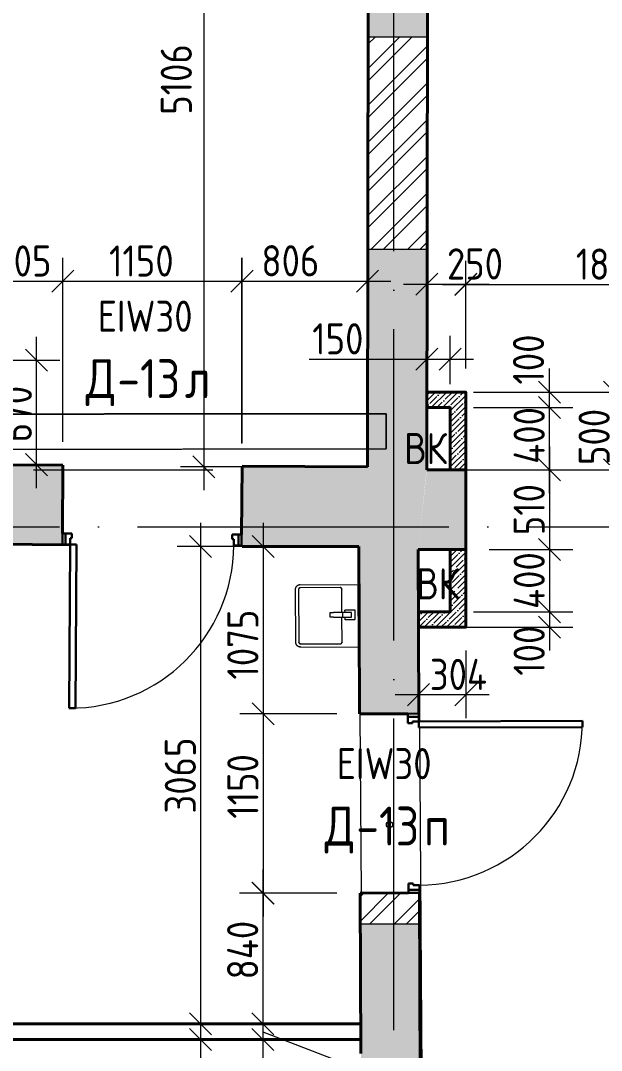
# Model space of a CAD drawing. Header units: millimetres. Extents: x 3050 to 430575, y -569542 to 36130.
# Drawn here: x 277585 to 281312, y -413427 to -406817 of the extents above; entities that cross this region are included whole.
import ezdxf

# ---------------------------------------------------------------- set-up
doc = ezdxf.new("R2010")
doc.units = ezdxf.units.MM
doc.linetypes.add('ADSK_Линия сетки', pattern=[25, 20, -2.5, 0, -2.5])
doc.linetypes.add('ADSK_Сверху', pattern=[4.5, 3, -1.5])
for name, color, linetype, lineweight in [('Двери', 7, 'Continuous', 18), ('Каркас', 7, 'Continuous', 18), ('Марки дверей', 7, 'Continuous', 20), ('Марки помещений', 7, 'Continuous', 20), ('Оси', 7, 'Continuous', 9), ('Размеры', 7, 'Continuous', 9), ('Сантехника', 7, 'Continuous', 18), ('Стены внутренние', 7, 'Continuous', 18), ('Стены штриховка', 7, 'Continuous', 18)]:
    doc.layers.add(name, color=color, linetype=linetype, lineweight=lineweight)
doc.layers.add('Линии', color=7, linetype='Continuous', lineweight=9, true_color=0x00a600)
doc.styles.add('GOST Common', font='GOST_Common.ttf', dxfattribs={"width": 0.9, "height": 200})
doc.styles.add('GOST Common_1', font='GOST_Common.ttf', dxfattribs={"width": 0.9, "height": 350})
doc.styles.add('GOST Common_2', font='GOST_Common.ttf', dxfattribs={"width": 0.9, "height": 250})
doc.dimstyles.new('ADSK_Основной_2_мм_Округление_до_1_мм_1', dxfattribs={"dimscale": 304.8, "dimtxt": 201.142999, "dimasz": 0.463911, "dimexe": 0.492126, "dimexo": 0.492126, "dimgap": 0.098425, "dimtad": 1, "dimdec": 0, "dimdsep": 46, "dimtxsty": 'GOST Common', "dimblk1": 'OBLIQUE', "dimblk2": 'OBLIQUE', "dimsah": 1, "dimcen": 0.09, "dimdle": 0.492126, "dimazin": 2, "dimtfac": 1, "dimtdec": 4, "dimtix": 1, "dimtmove": 1, "dimatfit": 3, "dimfxl": 1, "dimtvp": 1, "dimtolj": 1, "dimtzin": 0, "dimlwd": 20, "dimlwe": 20, "dimarcsym": 2})
pattern_1 = [(45, (279419.6, -430621.92), (-117.8655, 117.8655), []), (45, (279498.18, -430621.92), (-117.8655, 117.8655), [])]
pattern_2 = [(45, (279419.606, -422601.454), (-35.92102, 35.92102), []), (45, (279455.527, -422601.454), (-35.92102, 35.92102), [63.5, -12.7, 0, -12.7])]

# ---------------------------------------------------------------- blocks, each defined once
blk = doc.blocks.new('ADSK_БалкаЖБ_Прямоугольная - 225_2х481мм-865435-04 План 4-го этажа маркировочный')
at = {"layer": 'Каркас', "color": 253, "linetype": 'ADSK_Сверху', "true_color": 0xaaaaaa}
for p, q in [((-3227.9, 112.6), (-3227.9, -112.6)), ((-3227.9, 112.6), (3227.9, 112.6)), ((3227.9, -112.6), (3227.9, 112.6)), ((-3227.9, -112.6), (3227.9, -112.6))]:
    blk.add_line(p, q, dxfattribs=at)
at = {"layer": 'Каркас', "color": 253, "linetype": 'ADSK_Сверху', "true_color": 0xb2b2b2}
for p, q in [((-3227.9, -112.6), (-3227.9, 112.6)), ((3227.9, 112.6), (-3227.9, 112.6)), ((3227.9, 112.6), (3227.9, -112.6)), ((-3227.9, -112.6), (3227.9, -112.6))]:
    blk.add_line(p, q, dxfattribs=at)
blk = doc.blocks.new('AC_Дверь_Однопольная - Д-13л 1150х2200h-1983164-04 План 4-го этажа маркировочный')
at = {"layer": 'Двери', "lineweight": 30}
for p, q in [((525, 1305), (485, 1305)), ((485, 1305), (485, 255)), ((525, 255), (525, 1305)), ((-555, 255), (-575, 255)), ((-575, 255), (-575, 185)), ((-525, 255), (-555, 255)), ((-555, 255), (-555, 185)), ((-555, 185), (-555, 255)), ((-525, 215), (-525, 255)), ((-515, 215), (-525, 215)), ((-515, 185), (-515, 215)), ((485, 255), (525, 255)), ((525, 215), (515, 215)), ((515, 215), (515, 185)), ((555, 255), (525, 255)), ((525, 255), (525, 215)), ((555, 185), (555, 255)), ((575, 255), (555, 255)), ((555, 255), (555, 185)), ((575, 185), (575, 255)), ((-575, 185), (-555, 185)), ((-555, 185), (-515, 185)), ((515, 185), (555, 185)), ((555, 185), (575, 185))]:
    blk.add_line(p, q, dxfattribs=at)
at = {"layer": 'Двери'}
blk.add_arc((525, 255), 1050, 90, 180, dxfattribs=at)
blk = doc.blocks.new('AC_Дверь_Однопольная - Д-13п 1150х2200h-1983149-04 План 4-го этажа маркировочный')
at = {"layer": 'Двери', "lineweight": 30}
for p, q in [((-525, 1240), (-485, 1240)), ((-525, 190), (-525, 1240)), ((-485, 1240), (-485, 190)), ((-575, 190), (-555, 190)), ((-575, 120), (-575, 190)), ((-555, 190), (-525, 190)), ((-555, 120), (-555, 190)), ((-555, 190), (-555, 120)), ((-485, 190), (-525, 190)), ((-525, 190), (-525, 150)), ((-525, 150), (-515, 150)), ((-515, 150), (-515, 120)), ((515, 150), (525, 150)), ((515, 120), (515, 150)), ((525, 190), (555, 190)), ((525, 150), (525, 190)), ((555, 190), (555, 120)), ((555, 190), (575, 190)), ((555, 120), (555, 190)), ((575, 190), (575, 120)), ((-555, 120), (-575, 120)), ((-515, 120), (-555, 120)), ((555, 120), (515, 120)), ((575, 120), (555, 120))]:
    blk.add_line(p, q, dxfattribs=at)
at = {"layer": 'Двери'}
blk.add_arc((-525, 190), 1050, 0, 90, dxfattribs=at)
blk = doc.blocks.new('ADSK_Марка_Дверь - Типоразмер_ADSK_Марка-58376-04 План 4-го этажа маркировочный')
at = {"layer": 'Марки дверей', "lineweight": 9}
blk.add_circle((0, 0), 0.2, dxfattribs=at)
blk = doc.blocks.new('Parametric_Porcelain_bathroom_sink_20774 - 500х430мм-V104-02 План 2-го этажа маркировочный')
at = {"layer": 'Сантехника'}
for p, q in [((247.1, 539.9), (-96.2, 540)), ((-124.8, 513.3), (-125, 140)), ((-105, 253.2), (-105, 510)), ((-95, 520), (245, 520)), ((255.3, 510.1), (255.3, 253.2)), ((275.5, 513.3), (275.3, 140)), ((85.1, 319.1), (55.1, 319.1)), ((55.1, 319.1), (55.1, 296.1)), ((85.1, 319.1), (55.1, 319.1)), ((55.1, 236.5), (55.1, 296.1)), ((85.1, 296.1), (85.1, 319.1)), ((85.1, 296.1), (85.1, 236.5)), ((55.1, 243.2), (-95, 243.2)), ((38.4, 221.2), (38.4, 161.6)), ((55.1, 223.1), (40.2, 223.1)), ((55.1, 201.5), (55.1, 236.5)), ((85.1, 236.5), (55.1, 236.5)), ((55.1, 181.5), (55.1, 201.5)), ((245.3, 243.2), (85.1, 243.2)), ((85.1, 236.5), (85.1, 201.5)), ((99.8, 223.1), (85.1, 223.1)), ((85.1, 201.5), (85.1, 181.5)), ((101.6, 161.6), (101.6, 221.2)), ((-125, 140), (-120, 140)), ((-120, 140), (-115, 140)), ((-115, 140), (275.3, 140)), ((39.8, 160.1), (100.1, 160.1)), ((85.1, 181.5), (55.1, 181.5))]:
    blk.add_line(p, q, dxfattribs=at)
at = {"layer": 'Сантехника', "flags": 128}
for points in [[(-95, 540), (-96.2, 540), (-97.4, 539.9), (-98.6, 539.8), (-99.8, 539.6), (-101, 539.4), (-102.2, 539.1), (-103.3, 538.8), (-104.5, 538.5), (-105.6, 538.1), (-106.7, 537.6), (-107.8, 537.1), (-108.9, 536.6), (-109.9, 536), (-111, 535.4), (-112, 534.8), (-112.9, 534.1), (-113.9, 533.3), (-114.8, 532.6), (-115.7, 531.7), (-116.5, 530.9), (-117.4, 530), (-118.1, 529.1), (-118.9, 528.2), (-119.6, 527.2), (-120.3, 526.2), (-120.9, 525.2), (-121.5, 524.1), (-122, 523.1), (-122.5, 522), (-123, 520.9), (-123.4, 519.7), (-123.8, 518.6), (-124.1, 517.4), (-124.4, 516.3), (-124.6, 515.1), (-124.8, 513.9), (-124.9, 512.7), (-125, 511.5), (-125, 510.3), (-125, 510)], [(275, 510), (275, 511.2), (274.9, 512.4), (274.8, 513.6), (274.6, 514.8), (274.4, 516), (274.1, 517.1), (273.8, 518.3), (273.5, 519.4), (273.1, 520.6), (272.6, 521.7), (272.1, 522.8), (271.6, 523.9), (271, 524.9), (270.4, 525.9), (269.8, 526.9), (269.1, 527.9), (268.3, 528.9), (267.6, 529.8), (266.7, 530.7), (265.9, 531.5), (265, 532.3), (264.1, 533.1), (263.2, 533.9), (262.2, 534.6), (261.2, 535.2), (260.2, 535.9), (259.1, 536.5), (258.1, 537), (257, 537.5), (255.9, 538), (254.7, 538.4), (253.6, 538.7), (252.4, 539.1), (251.3, 539.3), (250.1, 539.6), (248.9, 539.7), (247.7, 539.9), (246.5, 540), (245.3, 540), (245, 540)], [(-105, 510), (-105, 510.4), (-105, 510.8), (-104.9, 511.2), (-104.9, 511.6), (-104.8, 512), (-104.7, 512.4), (-104.6, 512.8), (-104.5, 513.1), (-104.4, 513.5), (-104.2, 513.9), (-104.1, 514.3), (-103.9, 514.6), (-103.7, 515), (-103.5, 515.3), (-103.3, 515.6), (-103, 516), (-102.8, 516.3), (-102.5, 516.6), (-102.3, 516.9), (-102, 517.2), (-101.7, 517.4), (-101.4, 517.7), (-101.1, 518), (-100.8, 518.2), (-100.4, 518.4), (-100.1, 518.6), (-99.7, 518.8), (-99.4, 519), (-99, 519.2), (-98.6, 519.3), (-98.3, 519.5), (-97.9, 519.6), (-97.5, 519.7), (-97.1, 519.8), (-96.7, 519.9), (-96.3, 519.9), (-95.9, 520), (-95.5, 520), (-95.1, 520), (-95, 520)], [(-104.9, 511.3), (-105, 510.9), (-105, 510.5), (-105, 510.1), (-105, 510)], [(-101, 518), (-101.3, 517.8), (-101.6, 517.5), (-101.9, 517.2), (-102.2, 517), (-102.5, 516.7)], [(-95, 520), (-95.4, 520), (-95.8, 520), (-96.2, 519.9), (-96.6, 519.9)], [(246.3, 519.9), (245.9, 520), (245.5, 520), (245.1, 520), (245, 520)], [(245, 520), (245.4, 520), (245.8, 520), (246.2, 519.9), (246.6, 519.9), (247, 519.8), (247.4, 519.7), (247.8, 519.6), (248.1, 519.5), (248.5, 519.4), (248.9, 519.2), (249.3, 519), (249.6, 518.9), (250, 518.7), (250.3, 518.5), (250.6, 518.3), (251, 518), (251.3, 517.8), (251.6, 517.5), (251.9, 517.2), (252.2, 517), (252.4, 516.7), (252.7, 516.4), (253, 516.1), (253.2, 515.7), (253.4, 515.4), (253.6, 515.1), (253.8, 514.7), (254, 514.4), (254.2, 514), (254.3, 513.6), (254.5, 513.2), (254.6, 512.9), (254.7, 512.5), (254.8, 512.1), (254.9, 511.7), (254.9, 511.3), (255, 510.9), (255, 510.5), (255, 510.1), (255, 510)], [(253, 516), (252.8, 516.3), (252.5, 516.6), (252.2, 516.9), (252, 517.2), (251.7, 517.4)], [(255, 510), (255, 510.4), (255, 510.8), (254.9, 511.2), (254.9, 511.6)], [(-105, 253.2), (-105, 252.8), (-105, 252.4), (-104.9, 252), (-104.9, 251.6)], [(-95, 243.2), (-95.4, 243.2), (-95.8, 243.2), (-96.2, 243.2), (-96.6, 243.3), (-97, 243.4), (-97.4, 243.5), (-97.8, 243.6), (-98.1, 243.7), (-98.5, 243.8), (-98.9, 244), (-99.3, 244.1), (-99.6, 244.3), (-100, 244.5), (-100.3, 244.7), (-100.6, 244.9), (-101, 245.2), (-101.3, 245.4), (-101.6, 245.7), (-101.9, 245.9), (-102.2, 246.2), (-102.4, 246.5), (-102.7, 246.8), (-103, 247.1), (-103.2, 247.4), (-103.4, 247.8), (-103.6, 248.1), (-103.8, 248.5), (-104, 248.8), (-104.2, 249.2), (-104.3, 249.5), (-104.5, 249.9), (-104.6, 250.3), (-104.7, 250.7), (-104.8, 251.1), (-104.9, 251.5), (-104.9, 251.9), (-105, 252.3), (-105, 252.7), (-105, 253.1), (-105, 253.2)], [(-103, 247.2), (-102.8, 246.9), (-102.5, 246.6), (-102.2, 246.3), (-102, 246), (-101.7, 245.7)], [(-96.3, 243.3), (-95.9, 243.2), (-95.5, 243.2), (-95.1, 243.2), (-95, 243.2)], [(255.3, 253.2), (255.3, 252.8), (255.3, 252.4), (255.2, 252), (255.2, 251.6), (255.1, 251.2), (255, 250.8), (254.9, 250.4), (254.8, 250), (254.7, 249.6), (254.5, 249.3), (254.4, 248.9), (254.2, 248.6), (254, 248.2), (253.8, 247.9), (253.6, 247.5), (253.3, 247.2), (253.1, 246.9), (252.8, 246.6), (252.6, 246.3), (252.3, 246), (252, 245.7), (251.7, 245.5), (251.4, 245.2), (251, 245), (250.7, 244.8), (250.4, 244.5), (250, 244.4), (249.7, 244.2), (249.3, 244), (248.9, 243.9), (248.6, 243.7), (248.2, 243.6), (247.8, 243.5), (247.4, 243.4), (247, 243.3), (246.6, 243.3), (246.2, 243.2), (245.8, 243.2), (245.4, 243.2), (245.3, 243.2)], [(245.3, 243.2), (245.7, 243.2), (246.1, 243.2), (246.5, 243.2), (246.9, 243.3)], [(251.3, 245.2), (251.6, 245.4), (251.9, 245.7), (252.2, 245.9), (252.5, 246.2), (252.8, 246.5)], [(255.2, 251.9), (255.3, 252.3), (255.3, 252.7), (255.3, 253.1), (255.3, 253.2)]]:
    blk.add_lwpolyline(points, dxfattribs=at)
at = {"layer": 'Сантехника'}
for centre, radius, start, end in [((40.2, 221.2), 1.87, 90, 180), ((40.2, 221.2), 1.87, 120, 150), ((40.2, 221.2), 1.87, 120, 150), ((40.2, 221.2), 1.87, 120, 150), ((99.8, 221.2), 1.87, 0, 90), ((99.8, 221.2), 1.87, 30, 60), ((99.8, 221.2), 1.87, 30, 60), ((99.8, 221.2), 1.87, 30, 60), ((39.8, 161.6), 1.49, 180, 270), ((100.1, 161.6), 1.49, 270, 360)]:
    blk.add_arc(centre, radius, start, end, dxfattribs=at)
blk = doc.blocks.new('_Oblique')
at = {"color": 0, "linetype": 'ByBlock', "lineweight": -2}
blk.add_line((-0.5, -0.5), (0.5, 0.5), dxfattribs=at)
blk = doc.blocks.new('*D12182')
at = {"layer": 'Defpoints', "color": 0, "transparency": 16777216}
for p in [(279819.4, -404575.7), (278760.3, -409681.8), (279811.3, -409681.8)]:
    blk.add_point(p, dxfattribs=at)
at = {"layer": 'Размеры', "color": 0, "lineweight": 20, "transparency": 16777216}
for p, q in [((278760.3, -404425.7), (278760.3, -409831.8)), ((279669.4, -404575.7), (278610.3, -404575.7)), ((279661.3, -409681.8), (278610.3, -409681.8))]:
    blk.add_line(p, q, dxfattribs=at)
at = {"layer": 'Размеры', "color": 0, "lineweight": 20, "transparency": 16777216, "xscale": 141.4, "yscale": 141.4, "zscale": 141.4}
for p, rotation in [((278760.3, -404575.7), 90), ((278760.3, -409681.8), 270)]:
    blk.add_blockref('_Oblique', p, dxfattribs=dict(at, rotation=rotation))
at = {"layer": 'Размеры', "color": 0, "transparency": 16777216, "insert": (278583.9, -407195), "char_height": 200, "attachment_point": 5, "rotation": 90, "style": 'GOST Common'}
blk.add_mtext('\\A1;5106', dxfattribs=at)
blk = doc.blocks.new('*D12185')
at = {"layer": 'Defpoints', "color": 0, "transparency": 16777216}
for p in [(277855.5, -408489.9), (277350.9, -409667.2), (277855.5, -409670.5)]:
    blk.add_point(p, dxfattribs=at)
at = {"layer": 'Размеры', "color": 0, "lineweight": 20, "transparency": 16777216}
for p, q in [((277350.9, -409517.2), (277350.9, -408339.9)), ((277855.5, -409520.5), (277855.5, -408339.9)), ((277200.9, -408489.9), (278005.5, -408489.9))]:
    blk.add_line(p, q, dxfattribs=at)
at = {"layer": 'Размеры', "color": 0, "lineweight": 20, "transparency": 16777216, "xscale": 141.4, "yscale": 141.4, "zscale": 141.4, "rotation": 180}
blk.add_blockref('_Oblique', (277350.9, -408489.9), dxfattribs=at)
at = {"layer": 'Размеры', "color": 0, "lineweight": 20, "transparency": 16777216, "xscale": 141.4, "yscale": 141.4, "zscale": 141.4}
blk.add_blockref('_Oblique', (277855.5, -408489.9), dxfattribs=at)
at = {"layer": 'Размеры', "color": 0, "transparency": 16777216, "insert": (277598.7, -408359.9), "char_height": 200, "attachment_point": 5, "style": 'GOST Common'}
blk.add_mtext('\\A1;505', dxfattribs=at)
blk = doc.blocks.new('*D12186')
at = {"layer": 'Defpoints', "color": 0, "transparency": 16777216}
for p in [(279005.5, -408489.9), (277855.5, -409670.5), (279005.5, -409676)]:
    blk.add_point(p, dxfattribs=at)
at = {"layer": 'Размеры', "color": 0, "lineweight": 20, "transparency": 16777216}
for p, q in [((277855.5, -409520.5), (277855.5, -408339.9)), ((279005.5, -409526), (279005.5, -408339.9)), ((277705.5, -408489.9), (279155.5, -408489.9))]:
    blk.add_line(p, q, dxfattribs=at)
at = {"layer": 'Размеры', "color": 0, "lineweight": 20, "transparency": 16777216, "xscale": 141.4, "yscale": 141.4, "zscale": 141.4, "rotation": 180}
blk.add_blockref('_Oblique', (277855.5, -408489.9), dxfattribs=at)
at = {"layer": 'Размеры', "color": 0, "lineweight": 20, "transparency": 16777216, "xscale": 141.4, "yscale": 141.4, "zscale": 141.4}
blk.add_blockref('_Oblique', (279005.5, -408489.9), dxfattribs=at)
at = {"layer": 'Размеры', "color": 0, "transparency": 16777216, "insert": (278359.6, -408359.9), "char_height": 200, "attachment_point": 5, "style": 'GOST Common'}
blk.add_mtext('\\A1;1150', dxfattribs=at)
blk = doc.blocks.new('*D12187')
at = {"layer": 'Defpoints', "color": 0, "transparency": 16777216}
for p in [(279811.3, -408488.6), (279005.4, -409681.8), (279811.3, -409681.8)]:
    blk.add_point(p, dxfattribs=at)
at = {"layer": 'Размеры', "color": 0, "lineweight": 20, "transparency": 16777216}
for p, q in [((279005.4, -409531.8), (279005.4, -408338.6)), ((279811.3, -409531.8), (279811.3, -408338.6)), ((278855.4, -408488.6), (279961.3, -408488.6))]:
    blk.add_line(p, q, dxfattribs=at)
at = {"layer": 'Размеры', "color": 0, "lineweight": 20, "transparency": 16777216, "xscale": 141.4, "yscale": 141.4, "zscale": 141.4, "rotation": 180}
blk.add_blockref('_Oblique', (279005.4, -408488.6), dxfattribs=at)
at = {"layer": 'Размеры', "color": 0, "lineweight": 20, "transparency": 16777216, "xscale": 141.4, "yscale": 141.4, "zscale": 141.4}
blk.add_blockref('_Oblique', (279811.3, -408488.6), dxfattribs=at)
at = {"layer": 'Размеры', "color": 0, "transparency": 16777216, "insert": (279315.8, -408358.6), "char_height": 200, "attachment_point": 5, "style": 'GOST Common'}
blk.add_mtext('\\A1;806', dxfattribs=at)
blk = doc.blocks.new('*D12188')
at = {"layer": 'Defpoints', "color": 0, "transparency": 16777216}
for p in [(277350.9, -408996.9), (277687, -408996.9), (277350.9, -409667.2)]:
    blk.add_point(p, dxfattribs=at)
at = {"layer": 'Размеры', "color": 0, "lineweight": 20, "transparency": 16777216}
for p, q in [((277687, -409817.2), (277687, -408846.9)), ((277500.9, -408996.9), (277837, -408996.9)), ((277500.9, -409667.2), (277837, -409667.2))]:
    blk.add_line(p, q, dxfattribs=at)
at = {"layer": 'Размеры', "color": 0, "lineweight": 20, "transparency": 16777216, "xscale": 141.4, "yscale": 141.4, "zscale": 141.4}
for p, rotation in [((277687, -408996.9), 90), ((277687, -409667.2), 270)]:
    blk.add_blockref('_Oblique', p, dxfattribs=dict(at, rotation=rotation))
at = {"layer": 'Размеры', "color": 0, "transparency": 16777216, "insert": (277557, -409342.4), "char_height": 200, "attachment_point": 5, "rotation": 90, "style": 'GOST Common'}
blk.add_mtext('\\A1;670', dxfattribs=at)
blk = doc.blocks.new('*D12190')
at = {"layer": 'Defpoints', "color": 0, "transparency": 16777216}
for p in [(280441.8, -408508.7), (280192.1, -409200.9), (280441.8, -409200.9)]:
    blk.add_point(p, dxfattribs=at)
at = {"layer": 'Размеры', "color": 0, "lineweight": 20, "transparency": 16777216}
for p, q in [((280192.1, -409050.9), (280192.1, -408358.7)), ((280441.8, -409050.9), (280441.8, -408358.7)), ((280042.1, -408508.7), (280591.8, -408508.7))]:
    blk.add_line(p, q, dxfattribs=at)
at = {"layer": 'Размеры', "color": 0, "lineweight": 20, "transparency": 16777216, "xscale": 141.4, "yscale": 141.4, "zscale": 141.4, "rotation": 180}
blk.add_blockref('_Oblique', (280192.1, -408508.7), dxfattribs=at)
at = {"layer": 'Размеры', "color": 0, "lineweight": 20, "transparency": 16777216, "xscale": 141.4, "yscale": 141.4, "zscale": 141.4}
blk.add_blockref('_Oblique', (280441.8, -408508.7), dxfattribs=at)
at = {"layer": 'Размеры', "color": 0, "transparency": 16777216, "insert": (280500.4, -408378.7), "char_height": 200, "attachment_point": 5, "style": 'GOST Common'}
blk.add_mtext('\\A1;250', dxfattribs=at)
blk = doc.blocks.new('*D12191')
at = {"layer": 'Defpoints', "color": 0, "transparency": 16777216}
for p in [(280341.8, -409300.9), (280978.4, -409300.9), (280341.8, -409700.9)]:
    blk.add_point(p, dxfattribs=at)
at = {"layer": 'Размеры', "color": 0, "lineweight": 20, "transparency": 16777216}
for p, q in [((280978.4, -409850.9), (280978.4, -409150.9)), ((280491.8, -409300.9), (281128.4, -409300.9)), ((280491.8, -409700.9), (281128.4, -409700.9))]:
    blk.add_line(p, q, dxfattribs=at)
at = {"layer": 'Размеры', "color": 0, "lineweight": 20, "transparency": 16777216, "xscale": 141.4, "yscale": 141.4, "zscale": 141.4}
for p, rotation in [((280978.4, -409300.9), 90), ((280978.4, -409700.9), 270)]:
    blk.add_blockref('_Oblique', p, dxfattribs=dict(at, rotation=rotation))
at = {"layer": 'Размеры', "color": 0, "transparency": 16777216, "insert": (280848.4, -409479.6), "char_height": 200, "attachment_point": 5, "rotation": 90, "style": 'GOST Common'}
blk.add_mtext('\\A1;400', dxfattribs=at)
blk = doc.blocks.new('*D12193')
at = {"layer": 'Defpoints', "color": 0, "transparency": 16777216}
for p in [(280341.8, -409200.9), (280978.4, -409200.9), (280341.8, -409300.9)]:
    blk.add_point(p, dxfattribs=at)
at = {"layer": 'Размеры', "color": 0, "lineweight": 20, "transparency": 16777216}
for p, q in [((280978.4, -409450.9), (280978.4, -409050.9)), ((280491.8, -409200.9), (281128.4, -409200.9)), ((280491.8, -409300.9), (281128.4, -409300.9))]:
    blk.add_line(p, q, dxfattribs=at)
at = {"layer": 'Размеры', "color": 0, "lineweight": 20, "transparency": 16777216, "xscale": 141.4, "yscale": 141.4, "zscale": 141.4}
for p, rotation in [((280978.4, -409200.9), 90), ((280978.4, -409300.9), 270)]:
    blk.add_blockref('_Oblique', p, dxfattribs=dict(at, rotation=rotation))
at = {"layer": 'Размеры', "color": 0, "transparency": 16777216, "insert": (280844.1, -408992.3), "char_height": 200, "attachment_point": 5, "rotation": 90, "style": 'GOST Common'}
blk.add_mtext('\\A1;100', dxfattribs=at)
blk = doc.blocks.new('*D12194')
at = {"layer": 'Defpoints', "color": 0, "transparency": 16777216}
for p in [(280441.8, -409200.9), (281395.2, -409200.9), (280441.8, -409700.9)]:
    blk.add_point(p, dxfattribs=at)
at = {"layer": 'Размеры', "color": 0, "lineweight": 20, "transparency": 16777216}
for p, q in [((281395.2, -409850.9), (281395.2, -409050.9)), ((280591.8, -409200.9), (281545.2, -409200.9)), ((280591.8, -409700.9), (281545.2, -409700.9))]:
    blk.add_line(p, q, dxfattribs=at)
at = {"layer": 'Размеры', "color": 0, "lineweight": 20, "transparency": 16777216, "xscale": 141.4, "yscale": 141.4, "zscale": 141.4}
for p, rotation in [((281395.2, -409200.9), 90), ((281395.2, -409700.9), 270)]:
    blk.add_blockref('_Oblique', p, dxfattribs=dict(at, rotation=rotation))
at = {"layer": 'Размеры', "color": 0, "transparency": 16777216, "insert": (281265.2, -409489.1), "char_height": 200, "attachment_point": 5, "rotation": 90, "style": 'GOST Common'}
blk.add_mtext('\\A1;500', dxfattribs=at)
blk = doc.blocks.new('*D12195')
at = {"layer": 'Defpoints', "color": 0, "transparency": 16777216}
for p in [(280341.8, -408989.4), (280191.9, -409300.9), (280341.8, -409300.9)]:
    blk.add_point(p, dxfattribs=at)
at = {"layer": 'Размеры', "color": 0, "lineweight": 20, "transparency": 16777216}
for p, q in [((280191.9, -409150.9), (280191.9, -408839.4)), ((280341.8, -409150.9), (280341.8, -408839.4)), ((279437.4, -408989.4), (280191.9, -408989.4)), ((280041.9, -408989.4), (280491.8, -408989.4))]:
    blk.add_line(p, q, dxfattribs=at)
at = {"layer": 'Размеры', "color": 0, "lineweight": 20, "transparency": 16777216, "xscale": 141.4, "yscale": 141.4, "zscale": 141.4, "rotation": 180}
blk.add_blockref('_Oblique', (280191.9, -408989.4), dxfattribs=at)
at = {"layer": 'Размеры', "color": 0, "lineweight": 20, "transparency": 16777216, "xscale": 141.4, "yscale": 141.4, "zscale": 141.4}
blk.add_blockref('_Oblique', (280341.8, -408989.4), dxfattribs=at)
at = {"layer": 'Размеры', "color": 0, "transparency": 16777216, "insert": (279620.4, -408859.4), "char_height": 200, "attachment_point": 5, "style": 'GOST Common'}
blk.add_mtext('\\A1;150', dxfattribs=at)
blk = doc.blocks.new('*D12196')
at = {"layer": 'Defpoints', "color": 0, "transparency": 16777216}
for p in [(280441.8, -409700.9), (280441.8, -410210.9), (280978.4, -410210.9)]:
    blk.add_point(p, dxfattribs=at)
at = {"layer": 'Размеры', "color": 0, "lineweight": 20, "transparency": 16777216}
for p, q in [((280978.4, -409550.9), (280978.4, -410360.9)), ((280591.8, -409700.9), (281128.4, -409700.9)), ((280591.8, -410210.9), (281128.4, -410210.9))]:
    blk.add_line(p, q, dxfattribs=at)
at = {"layer": 'Размеры', "color": 0, "lineweight": 20, "transparency": 16777216, "xscale": 141.4, "yscale": 141.4, "zscale": 141.4}
for p, rotation in [((280978.4, -409700.9), 90), ((280978.4, -410210.9), 270)]:
    blk.add_blockref('_Oblique', p, dxfattribs=dict(at, rotation=rotation))
at = {"layer": 'Размеры', "color": 0, "transparency": 16777216, "insert": (280848.4, -409955.9), "char_height": 200, "attachment_point": 5, "rotation": 90, "style": 'GOST Common'}
blk.add_mtext('\\A1;510', dxfattribs=at)
blk = doc.blocks.new('*D12197')
at = {"layer": 'Defpoints', "color": 0, "transparency": 16777216}
for p in [(280441.8, -410210.9), (280341.8, -410610.9), (280978.4, -410610.9)]:
    blk.add_point(p, dxfattribs=at)
at = {"layer": 'Размеры', "color": 0, "lineweight": 20, "transparency": 16777216}
for p, q in [((280978.4, -410060.9), (280978.4, -410760.9)), ((280591.8, -410210.9), (281128.4, -410210.9)), ((280491.8, -410610.9), (281128.4, -410610.9))]:
    blk.add_line(p, q, dxfattribs=at)
at = {"layer": 'Размеры', "color": 0, "lineweight": 20, "transparency": 16777216, "xscale": 141.4, "yscale": 141.4, "zscale": 141.4}
for p, rotation in [((280978.4, -410210.9), 90), ((280978.4, -410610.9), 270)]:
    blk.add_blockref('_Oblique', p, dxfattribs=dict(at, rotation=rotation))
at = {"layer": 'Размеры', "color": 0, "transparency": 16777216, "insert": (280848.4, -410411.2), "char_height": 200, "attachment_point": 5, "rotation": 90, "style": 'GOST Common'}
blk.add_mtext('\\A1;400', dxfattribs=at)
blk = doc.blocks.new('*D12198')
at = {"layer": 'Defpoints', "color": 0, "transparency": 16777216}
for p in [(280341.8, -410610.9), (280290.8, -410710.9), (280978.4, -410710.9)]:
    blk.add_point(p, dxfattribs=at)
at = {"layer": 'Размеры', "color": 0, "lineweight": 20, "transparency": 16777216}
for p, q in [((280978.4, -410460.9), (280978.4, -410860.9)), ((280491.8, -410610.9), (281128.4, -410610.9)), ((280440.8, -410710.9), (281128.4, -410710.9))]:
    blk.add_line(p, q, dxfattribs=at)
at = {"layer": 'Размеры', "color": 0, "lineweight": 20, "transparency": 16777216, "xscale": 141.4, "yscale": 141.4, "zscale": 141.4}
for p, rotation in [((280978.4, -410610.9), 90), ((280978.4, -410710.9), 270)]:
    blk.add_blockref('_Oblique', p, dxfattribs=dict(at, rotation=rotation))
at = {"layer": 'Размеры', "color": 0, "transparency": 16777216, "insert": (280848.4, -410861.4), "char_height": 200, "attachment_point": 5, "rotation": 90, "style": 'GOST Common'}
blk.add_mtext('\\A1;100', dxfattribs=at)
blk = doc.blocks.new('*D12199')
at = {"layer": 'Defpoints', "color": 0, "transparency": 16777216}
for p in [(280137.6, -410710.9), (280441.8, -410710.9), (280441.8, -411143.3)]:
    blk.add_point(p, dxfattribs=at)
at = {"layer": 'Размеры', "color": 0, "lineweight": 20, "transparency": 16777216}
for p, q in [((280137.6, -410860.9), (280137.6, -411293.3)), ((280441.8, -410860.9), (280441.8, -411293.3)), ((279987.6, -411143.3), (280591.8, -411143.3))]:
    blk.add_line(p, q, dxfattribs=at)
at = {"layer": 'Размеры', "color": 0, "lineweight": 20, "transparency": 16777216, "xscale": 141.4, "yscale": 141.4, "zscale": 141.4, "rotation": 180}
blk.add_blockref('_Oblique', (280137.6, -411143.3), dxfattribs=at)
at = {"layer": 'Размеры', "color": 0, "lineweight": 20, "transparency": 16777216, "xscale": 141.4, "yscale": 141.4, "zscale": 141.4}
blk.add_blockref('_Oblique', (280441.8, -411143.3), dxfattribs=at)
at = {"layer": 'Размеры', "color": 0, "transparency": 16777216, "insert": (280394.6, -411013.3), "char_height": 200, "attachment_point": 5, "style": 'GOST Common'}
blk.add_mtext('\\A1;304', dxfattribs=at)
blk = doc.blocks.new('*D12200')
at = {"layer": 'Defpoints', "color": 0, "transparency": 16777216}
for p in [(282338, -408510.2), (280441.8, -409200.9), (282338, -409200.9)]:
    blk.add_point(p, dxfattribs=at)
at = {"layer": 'Размеры', "color": 0, "lineweight": 20, "transparency": 16777216}
for p, q in [((280441.8, -409050.9), (280441.8, -408360.2)), ((282338, -409050.9), (282338, -408360.2)), ((280291.8, -408510.2), (282488, -408510.2))]:
    blk.add_line(p, q, dxfattribs=at)
at = {"layer": 'Размеры', "color": 0, "lineweight": 20, "transparency": 16777216, "xscale": 141.4, "yscale": 141.4, "zscale": 141.4, "rotation": 180}
blk.add_blockref('_Oblique', (280441.8, -408510.2), dxfattribs=at)
at = {"layer": 'Размеры', "color": 0, "lineweight": 20, "transparency": 16777216, "xscale": 141.4, "yscale": 141.4, "zscale": 141.4}
blk.add_blockref('_Oblique', (282338, -408510.2), dxfattribs=at)
at = {"layer": 'Размеры', "color": 0, "transparency": 16777216, "insert": (281380.9, -408380.2), "char_height": 200, "attachment_point": 5, "style": 'GOST Common'}
blk.add_mtext('\\A1;1896', dxfattribs=at)
blk = doc.blocks.new('*D12204')
at = {"layer": 'Defpoints', "color": 0, "transparency": 16777216}
for p in [(279755.5, -410191.5), (279140.8, -411266.5), (279763.6, -411266.5)]:
    blk.add_point(p, dxfattribs=at)
at = {"layer": 'Размеры', "color": 0, "lineweight": 20, "transparency": 16777216}
for p, q in [((279140.8, -410041.5), (279140.8, -411416.5)), ((279605.5, -410191.5), (278990.8, -410191.5)), ((279613.6, -411266.5), (278990.8, -411266.5))]:
    blk.add_line(p, q, dxfattribs=at)
at = {"layer": 'Размеры', "color": 0, "lineweight": 20, "transparency": 16777216, "xscale": 141.4, "yscale": 141.4, "zscale": 141.4}
for p, rotation in [((279140.8, -410191.5), 90), ((279140.8, -411266.5), 270)]:
    blk.add_blockref('_Oblique', p, dxfattribs=dict(at, rotation=rotation))
at = {"layer": 'Размеры', "color": 0, "transparency": 16777216, "insert": (279010.8, -410822), "char_height": 200, "attachment_point": 5, "rotation": 90, "style": 'GOST Common'}
blk.add_mtext('\\A1;1075', dxfattribs=at)
blk = doc.blocks.new('*D12205')
at = {"layer": 'Defpoints', "color": 0, "transparency": 16777216}
for p in [(279759.8, -411266.5), (279141.1, -412416.5), (279764.3, -412416.5)]:
    blk.add_point(p, dxfattribs=at)
at = {"layer": 'Размеры', "color": 0, "lineweight": 20, "transparency": 16777216}
for p, q in [((279141.1, -411116.5), (279141.1, -412566.5)), ((279609.8, -411266.5), (278991.1, -411266.5)), ((279614.3, -412416.5), (278991.1, -412416.5))]:
    blk.add_line(p, q, dxfattribs=at)
at = {"layer": 'Размеры', "color": 0, "lineweight": 20, "transparency": 16777216, "xscale": 141.4, "yscale": 141.4, "zscale": 141.4}
for p, rotation in [((279141.1, -411266.5), 90), ((279141.1, -412416.5), 270)]:
    blk.add_blockref('_Oblique', p, dxfattribs=dict(at, rotation=rotation))
at = {"layer": 'Размеры', "color": 0, "transparency": 16777216, "insert": (279011.1, -411732.3), "char_height": 200, "attachment_point": 5, "rotation": 90, "style": 'GOST Common'}
blk.add_mtext('\\A1;1150', dxfattribs=at)
blk = doc.blocks.new('*D12206')
at = {"layer": 'Defpoints', "color": 0, "transparency": 16777216}
for p in [(279764.3, -412416.5), (279139.7, -413256.9), (279764.3, -413256.9)]:
    blk.add_point(p, dxfattribs=at)
at = {"layer": 'Размеры', "color": 0, "lineweight": 20, "transparency": 16777216}
for p, q in [((279139.7, -412266.5), (279139.7, -413406.9)), ((279614.3, -412416.5), (278989.7, -412416.5)), ((279614.3, -413256.9), (278989.7, -413256.9))]:
    blk.add_line(p, q, dxfattribs=at)
at = {"layer": 'Размеры', "color": 0, "lineweight": 20, "transparency": 16777216, "xscale": 141.4, "yscale": 141.4, "zscale": 141.4}
for p, rotation in [((279139.7, -412416.5), 90), ((279139.7, -413256.9), 270)]:
    blk.add_blockref('_Oblique', p, dxfattribs=dict(at, rotation=rotation))
at = {"layer": 'Размеры', "color": 0, "transparency": 16777216, "insert": (279009.7, -412782.9), "char_height": 200, "attachment_point": 5, "rotation": 90, "style": 'GOST Common'}
blk.add_mtext('\\A1;840', dxfattribs=at)
blk = doc.blocks.new('*D12207')
at = {"layer": 'Defpoints', "color": 0, "transparency": 16777216}
for p in [(279764.3, -413256.9), (279139.7, -413356.9), (279768.1, -413356.9)]:
    blk.add_point(p, dxfattribs=at)
at = {"layer": 'Размеры', "color": 0, "lineweight": 20, "transparency": 16777216}
for p, q in [((279139.7, -413106.9), (279139.7, -413506.9)), ((279614.3, -413256.9), (278989.7, -413256.9)), ((279618.1, -413356.9), (278989.7, -413356.9)), ((279139.7, -413306.9), (279578.1, -413476.9)), ((279578.1, -413476.9), (279578.1, -413842.9))]:
    blk.add_line(p, q, dxfattribs=at)
at = {"layer": 'Размеры', "color": 0, "lineweight": 20, "transparency": 16777216, "xscale": 141.4, "yscale": 141.4, "zscale": 141.4}
for p, rotation in [((279139.7, -413256.9), 90), ((279139.7, -413356.9), 270)]:
    blk.add_blockref('_Oblique', p, dxfattribs=dict(at, rotation=rotation))
at = {"layer": 'Размеры', "color": 0, "transparency": 16777216, "insert": (279448.1, -413659.9), "char_height": 200, "attachment_point": 5, "rotation": 90, "style": 'GOST Common'}
blk.add_mtext('\\A1;100', dxfattribs=at)
blk = doc.blocks.new('*D12208')
at = {"layer": 'Defpoints', "color": 0, "transparency": 16777216}
for p in [(279768.1, -413356.9), (279138.5, -414366.3), (279768.1, -414366.3)]:
    blk.add_point(p, dxfattribs=at)
at = {"layer": 'Размеры', "color": 0, "lineweight": 20, "transparency": 16777216}
for p, q in [((279138.5, -413206.9), (279138.5, -414516.3)), ((279618.1, -413356.9), (278988.5, -413356.9)), ((279618.1, -414366.3), (278988.5, -414366.3))]:
    blk.add_line(p, q, dxfattribs=at)
at = {"layer": 'Размеры', "color": 0, "lineweight": 20, "transparency": 16777216, "xscale": 141.4, "yscale": 141.4, "zscale": 141.4}
for p, rotation in [((279138.5, -413356.9), 90), ((279138.5, -414366.3), 270)]:
    blk.add_blockref('_Oblique', p, dxfattribs=dict(at, rotation=rotation))
at = {"layer": 'Размеры', "color": 0, "transparency": 16777216, "insert": (279008.5, -413807), "char_height": 200, "attachment_point": 5, "rotation": 90, "style": 'GOST Common'}
blk.add_mtext('\\A1;1009', dxfattribs=at)
blk = doc.blocks.new('*D12216')
at = {"layer": 'Defpoints', "color": 0, "transparency": 16777216}
for p in [(279755.5, -410191.5), (278739.7, -413256.9), (279764.3, -413256.9)]:
    blk.add_point(p, dxfattribs=at)
at = {"layer": 'Размеры', "color": 0, "lineweight": 20, "transparency": 16777216}
for p, q in [((278739.7, -410041.5), (278739.7, -413406.9)), ((279605.5, -410191.5), (278589.7, -410191.5)), ((279614.3, -413256.9), (278589.7, -413256.9))]:
    blk.add_line(p, q, dxfattribs=at)
at = {"layer": 'Размеры', "color": 0, "lineweight": 20, "transparency": 16777216, "xscale": 141.4, "yscale": 141.4, "zscale": 141.4}
for p, rotation in [((278739.7, -410191.5), 90), ((278739.7, -413256.9), 270)]:
    blk.add_blockref('_Oblique', p, dxfattribs=dict(at, rotation=rotation))
at = {"layer": 'Размеры', "color": 0, "transparency": 16777216, "insert": (278609.7, -411662.4), "char_height": 200, "attachment_point": 5, "rotation": 90, "style": 'GOST Common'}
blk.add_mtext('\\A1;3065', dxfattribs=at)
blk = doc.blocks.new('*D12222')
at = {"layer": 'Defpoints', "color": 0, "transparency": 16777216}
for p in [(279768.1, -413356.6), (278739.7, -420931.6), (279794.7, -420931.6)]:
    blk.add_point(p, dxfattribs=at)
at = {"layer": 'Размеры', "color": 0, "lineweight": 20, "transparency": 16777216}
for p, q in [((278739.7, -413206.6), (278739.7, -421081.6)), ((279618.1, -413356.6), (278589.7, -413356.6)), ((279644.7, -420931.6), (278589.7, -420931.6))]:
    blk.add_line(p, q, dxfattribs=at)
at = {"layer": 'Размеры', "color": 0, "lineweight": 20, "transparency": 16777216, "xscale": 141.4, "yscale": 141.4, "zscale": 141.4}
for p, rotation in [((278739.7, -413356.6), 90), ((278739.7, -420931.6), 270)]:
    blk.add_blockref('_Oblique', p, dxfattribs=dict(at, rotation=rotation))
at = {"layer": 'Размеры', "color": 0, "transparency": 16777216, "insert": (278493.9, -416965.2), "char_height": 200, "attachment_point": 5, "rotation": 90, "style": 'GOST Common'}
blk.add_mtext('\\A1;7575', dxfattribs=at)

msp = doc.modelspace()

# ---------------------------------------------------------------- hatches: boundary and pattern name
at = {"layer": 'Стены внутренние', "true_color": 0xc0c0c0}
h = msp.add_hatch(color=9, dxfattribs=at)
h.paths.add_polyline_path([(280191.3, -409684.01), (280193.52, -408287.06), (279813.52, -408286.46), (279811.3, -409681.8), (280190.52, -409684)])
h.paths.add_polyline_path([(280195.7, -406921), (280199.44, -404576.3), (279819.44, -404576.3), (279815.7, -406920.39), (280081.18, -406920.82)])
h.paths.add_polyline_path([(280201.83, -403076.3), (280212.57, -396335.29), (279832.57, -396334.69), (279821.83, -403075.69), (280131.83, -403076.19)])
h.paths.add_polyline_path([(280214.76, -394959.26), (280214.76, -394958.65), (280216.62, -393790.89), (279836.63, -393786.69), (279834.76, -394958.65), (280212.57, -394959.26)])
at = {"layer": 'Стены внутренние', "lineweight": 9}
h = msp.add_hatch(dxfattribs=at)
h.set_pattern_fill('FP_2', color=256, style=0, pattern_type=2)
h.set_pattern_definition(pattern_1)
h.paths.add_polyline_path([(280193.52, -408287.06), (280193.52, -408286.46), (280195.7, -406921), (279815.7, -406920.39), (279813.52, -408286.46), (280081.18, -408286.88)])
h = msp.add_hatch(dxfattribs=at)
h.set_pattern_fill('ANSI35', color=256, scale=8, style=0)
h.set_pattern_definition(pattern_2)
h.paths.add_polyline_path([(280441.78, -409200.93), (280441.78, -409700.93), (280341.78, -409700.93), (280341.78, -409300.93), (280191.93, -409300.93), (280192.09, -409200.93)])
at = {"layer": 'Стены внутренние', "true_color": 0xc0c0c0}
h = msp.add_hatch(color=9, dxfattribs=at)
h.paths.add_polyline_path([(280136.32, -410210.93), (280191.3, -409683.9), (279005.48, -409677.13), (279002.52, -410186.03), (279755.48, -410191.49), (280135.49, -410210.93)])
h.paths.add_polyline_path([(277852.54, -410179.36), (277855.5, -409670.46), (273788.56, -409646.86), (273788.56, -410156.87), (275425.3, -410166.37)])
h = msp.add_hatch(color=9, dxfattribs=at)
h.paths.add_polyline_path([(282853.1, -410209.46), (282853.1, -409700.93), (282437.99, -409700.93), (282437.99, -410207.05), (282788.51, -410209.08)])
h.paths.add_polyline_path([(280441.78, -410210.93), (280441.78, -409700.93), (280191.3, -409700.93), (280136.32, -410210.93), (280341.78, -410210.93)])
h = msp.add_hatch(color=9, dxfattribs=at)
h.paths.add_polyline_path([(279787.57, -418250.29), (280167.56, -418248.78), (280158.07, -415864.84), (279778.07, -415866.35), (279787.53, -418240.63)])
h.paths.add_polyline_path([(279772.1, -414366.36), (280152.1, -414364.85), (280145.14, -412615.71), (279765.14, -412617.22), (279772.1, -414364.85)])
h.paths.add_polyline_path([(279759.76, -411266.54), (280139.76, -411265.02), (280135.49, -410210.93), (279755.48, -410191.49), (279759.56, -411216.12)])
at = {"layer": 'Стены внутренние', "lineweight": 9}
h = msp.add_hatch(dxfattribs=at)
h.set_pattern_fill('ANSI35', color=256, scale=8, style=0)
h.set_pattern_definition(pattern_2)
h.paths.add_polyline_path([(280441.78, -410710.93), (280441.78, -410210.93), (280341.78, -410210.93), (280341.78, -410610.93), (280139.79, -410610.93), (280139.79, -410710.93)])
h = msp.add_hatch(dxfattribs=at)
h.set_pattern_fill('FP_2', color=256, style=0, pattern_type=2)
h.set_pattern_definition(pattern_1)
h.paths.add_polyline_path([(279765.14, -412617.22), (280145.14, -412615.71), (280144.34, -412415.02), (279764.34, -412416.53)])

# ---------------------------------------------------------------- linework, layer by layer
at = {"color": 18, "lineweight": 40, "true_color": 0x000000}
for points in [[(280441.78, -409700.93), (280441.78, -409200.93), (280192.09, -409200.93)], [(280341.78, -409700.93), (280341.78, -409300.93), (280191.93, -409300.93)], [(280441.78, -410210.93), (280441.78, -410710.93), (280137.52, -410710.93)], [(280341.78, -410210.93), (280341.78, -410610.93), (280139.79, -410610.93)]]:
    msp.add_lwpolyline(points, dxfattribs=at)
at = {"layer": 'Каркас', "color": 253, "linetype": 'ADSK_Сверху', "true_color": 0xb2b2b2}
msp.add_line((280136.76, -410273.66), (280138.04, -410459.16), dxfattribs=at)
at = {"layer": 'Линии', "color": 8, "lineweight": 18, "true_color": 0x808080}
for p, q in [((277668.26, -409700.93), (278818.28, -409700.93)), ((280431.45, -409700.93), (282311.4, -409700.93)), ((280136.32, -410210.93), (280143.98, -411315.01)), ((279771.62, -412416.5), (279763.64, -411266.52)), ((280144.26, -411355.01), (280165.5, -414414.8))]:
    msp.add_line(p, q, dxfattribs=at)
at = {"layer": 'Оси', "linetype": 'ADSK_Линия сетки', "ltscale": 100}
for p, q in [((279979.52, -435797.51), (279979.52, -386200.07)), ((268333.38, -410065.13), (336561.32, -410065.13))]:
    msp.add_line(p, q, dxfattribs=at)
at = {"layer": 'Стены внутренние', "lineweight": 40}
for p, q in [((279819.44, -404575.69), (279811.3, -409681.8)), ((280191.3, -409700.93), (280199.44, -404576.3)), ((277855.5, -409670.46), (275094.16, -409654.44)), ((277852.95, -410109.36), (277855.5, -409670.46)), ((279005.48, -409676.04), (279002.93, -410116.04)), ((279811.3, -409681.8), (279005.48, -409677.13)), ((280441.78, -409700.93), (280191.3, -409700.93)), ((280441.78, -410210.93), (280441.78, -409700.93)), ((273788.56, -410156.87), (277902.54, -410180.74)), ((279005.48, -410191.49), (279755.48, -410191.49)), ((279755.48, -410191.49), (279757.39, -410670.37)), ((280139.76, -411265.02), (280135.49, -410210.93)), ((280136.32, -410210.93), (280441.78, -410210.93)), ((279757.4, -410672.37), (279759.76, -411266.54)), ((279759.76, -411266.54), (280069.76, -411265.3)), ((280074.34, -412415.29), (279764.34, -412416.53)), ((279764.34, -412416.53), (279768.44, -413446.18)), ((280152.1, -414364.85), (280144.34, -412415.02)), ((279767.69, -413256.6), (273787.76, -413256.6)), ((273787.76, -413356.87), (279768.08, -413356.61))]:
    msp.add_line(p, q, dxfattribs=at)
at = {"layer": 'Стены внутренние'}
for p, q in [((279815.7, -406920.39), (280195.7, -406921)), ((280193.52, -408287.06), (279813.52, -408286.46)), ((280145.14, -412615.71), (279765.14, -412617.22))]:
    msp.add_line(p, q, dxfattribs=at)
at = {"layer": 'Стены штриховка'}
for p, q in [((279757.4, -410672.37), (279757.39, -410670.37)), ((273787.76, -413256.87), (279767.69, -413256.87)), ((273787.76, -413356.87), (279768.08, -413356.87))]:
    msp.add_line(p, q, dxfattribs=at)

# ---------------------------------------------------------------- block references
at = {"layer": 'Двери'}
for name, p, rotation in [('AC_Дверь_Однопольная - Д-13л 1150х2200h-1983164-04 План 4-го этажа маркировочный', (278429.01, -409927.7), 179.6676103706997), ('AC_Дверь_Однопольная - Д-13п 1150х2200h-1983149-04 План 4-го этажа маркировочный', (279952.05, -411840.78), 270.2280982593265)]:
    msp.add_blockref(name, p, dxfattribs=dict(at, rotation=rotation))
at = {"layer": 'Каркас', "color": 253, "linetype": 'ADSK_Сверху', "true_color": 0xaaaaaa, "rotation": 0.06394615592870359}
msp.add_blockref('ADSK_БалкаЖБ_Прямоугольная - 225_2х481мм-865435-04 План 4-го этажа маркировочный', (276702.86, -409456.12), dxfattribs=at)
at = {"layer": 'Марки дверей', "xscale": 99.99999999999993, "yscale": 99.99999999999993, "zscale": 99.99999999999993}
msp.add_blockref('ADSK_Марка_Дверь - Типоразмер_ADSK_Марка-58376-04 План 4-го этажа маркировочный', (279952.05, -411978.42), dxfattribs=at)
at = {"layer": 'Сантехника', "xscale": -1, "rotation": 90.25722794600918}
msp.add_blockref('Parametric_Porcelain_bathroom_sink_20774 - 500х430мм-V104-02 План 2-го этажа маркировочный', (279889.32, -410559.89), dxfattribs=at)

# ---------------------------------------------------------------- texts
at = {"layer": 'Марки дверей', "lineweight": 9, "attachment_point": 1}
for s, insert, char_height, width, style in [('EIW30', (278079.65, -408614.31), 200, 779.2402, 'GOST Common_1'), ('\\fGOST Common|b0|i0|c204|p34|;\\W.9;Д', (278002.25, -408989.71), 250, 245.3164, 'GOST Common_2'), ('-13', (278204.65, -408989.71), 250, 526.7087, 'GOST Common_2'), ('\\fGOST Common|b0|i0|c204|p34|;\\W.9;л', (278639.23, -408989.71), 250, 194.8101, 'GOST Common_2'), ('EIW30', (279613.47, -411486.01), 200, 779.2402, 'GOST Common_1'), ('\\fGOST Common|b0|i0|c204|p34|;\\W.9;Д', (279536.07, -411861.41), 250, 245.3164, 'GOST Common_2'), ('-13', (279738.48, -411861.41), 250, 526.7087, 'GOST Common_2'), ('\\fGOST Common|b0|i0|c204|p34|;\\W.9;п', (280173.06, -411861.41), 250, 194.8101, 'GOST Common_2')]:
    msp.add_mtext(s, dxfattribs=dict(at, insert=insert, char_height=char_height, width=width, style=style))
at = {"layer": 'Марки помещений', "lineweight": 9, "char_height": 200, "width": 468.9872, "style": 'GOST Common_2'}
for insert, attachment_point in [((280045.84, -409663.86), 7), ((280123.56, -410331.63), 1)]:
    msp.add_mtext('ВК', dxfattribs=dict(at, insert=insert, attachment_point=attachment_point))

# ---------------------------------------------------------------- dimensions: what is measured, and where the dimension line sits
at = {"layer": 'Размеры', "color": 18, "true_color": 0x000000}
for base, p1, p2, picture, middle in [((278760.29, -409681.8), (279819.44, -404575.69), (279811.3, -409681.8), '*D12182', (278713.9, -407195.04)), ((280978.4, -409200.93), (280341.78, -409300.93), (280341.78, -409200.93), '*D12193', (280974.11, -408992.27)), ((277687.03, -408996.86), (277350.85, -409667.24), (277350.85, -408996.86), '*D12188', (277687.03, -409342.42)), ((281395.18, -409200.93), (280441.78, -409700.93), (280441.78, -409200.93), '*D12194', (281395.18, -409489.12)), ((280978.4, -409300.93), (280341.78, -409700.93), (280341.78, -409300.93), '*D12191', (280978.4, -409479.56)), ((280978.39, -410210.93), (280441.78, -409700.93), (280441.78, -410210.93), '*D12196', (280978.39, -409955.93)), ((278739.7, -413256.87), (279755.48, -410191.49), (279764.34, -413256.87), '*D12216', (278739.7, -411662.4)), ((279140.76, -411266.52), (279755.48, -410191.49), (279763.64, -411266.52), '*D12204', (279140.76, -410822.04)), ((280978.39, -410610.93), (280441.78, -410210.93), (280341.78, -410610.93), '*D12197', (280978.39, -410411.21)), ((280978.39, -410710.93), (280341.78, -410610.93), (280290.79, -410710.93), '*D12198', (280978.39, -410861.45)), ((279141.1, -412416.53), (279759.76, -411266.54), (279764.34, -412416.53), '*D12205', (279141.1, -411732.35)), ((279139.68, -413256.87), (279764.34, -412416.53), (279764.34, -413256.87), '*D12206', (279139.68, -412782.89)), ((279139.68, -413356.87), (279764.34, -413256.87), (279768.08, -413356.87), '*D12207', (279578.14, -413506.87)), ((278739.7, -420931.57), (279768.08, -413356.61), (279794.7, -420931.57), '*D12222', (278623.88, -416965.22)), ((279138.45, -414366.31), (279768.08, -413356.87), (279768.08, -414366.31), '*D12208', (279138.45, -413807))]:
    dim = msp.add_linear_dim(base=base, p1=p1, p2=p2, angle=90, dimstyle='ADSK_Основной_2_мм_Округление_до_1_мм_1', override={"dimpost": '<>'}, dxfattribs=at)
    dim.commit()
    dim.dimension.update_dxf_attribs({"geometry": picture, "text_midpoint": middle, "dimtype": 160})
for base, p1, p2, picture, middle in [((277855.5, -408489.93), (277350.85, -409667.24), (277855.5, -409670.46), '*D12185', (277598.73, -408489.93)), ((279005.48, -408489.93), (277855.5, -409670.46), (279005.48, -409676.04), '*D12186', (278359.58, -408489.93)), ((279811.3, -408488.64), (279005.45, -409681.8), (279811.3, -409681.8), '*D12187', (279315.84, -408488.64)), ((280441.78, -408508.7), (280192.09, -409200.93), (280441.78, -409200.93), '*D12190', (280500.37, -408508.7)), ((282337.99, -408510.2), (280441.78, -409200.93), (282337.99, -409200.93), '*D12200', (281380.87, -408510.2)), ((280341.78, -408989.42), (280191.93, -409300.93), (280341.78, -409300.93), '*D12195', (279620.41, -409133.64)), ((280441.78, -411143.26), (280137.63, -410710.93), (280441.78, -410710.93), '*D12199', (280394.58, -411143.26))]:
    dim = msp.add_linear_dim(base=base, p1=p1, p2=p2, dimstyle='ADSK_Основной_2_мм_Округление_до_1_мм_1', override={"dimpost": '<>'}, dxfattribs=at)
    dim.commit()
    dim.dimension.update_dxf_attribs({"geometry": picture, "text_midpoint": middle, "dimtype": 160})

doc.saveas('drawing.dxf')
